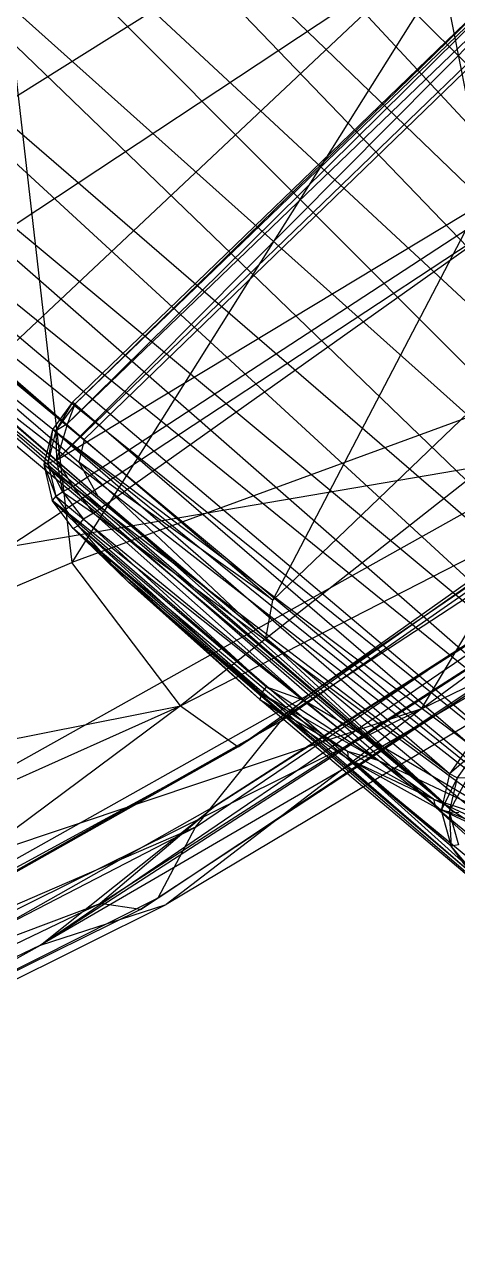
# Model space of a CAD drawing. Extents: x 11992 to 29481, y -6727 to 6811.
# Drawn here: x 17385.64 to 17401.8, y -1404.99 to -1359.79 of the extents above; entities that cross this region are included whole.
import ezdxf

# ---------------------------------------------------------------- set-up
doc = ezdxf.new("R2010")
doc.units = 0
doc.header["$MEASUREMENT"] = 0
doc.layers.get('0').update_dxf_attribs({"color": 8, "linetype": 'CONTINUOUS'})

msp = doc.modelspace()

# ---------------------------------------------------------------- linework, layer by layer
for p, q in [((17325.125, -1320.971, -2067.236), (17387.879, -1375.268, -2361.427)), ((17324.865, -1322.185, -2067.296), (17388.392, -1377.383, -2363.559)), ((17324.865, -1322.185, -2067.296), (17387.684, -1376.113, -2361.537)), ((17324.865, -1322.185, -2067.296), (17387.879, -1375.268, -2361.427)), ((17325.883, -1323.745, -2067.207), (17388.392, -1377.383, -2363.559)), ((17401.615, -1389.121, -2396.51), (17325.883, -1323.745, -2067.207)), ((17422.621, -1385.548, -2361.807), (17373.737, -1332.871, -2066.641)), ((17423.863, -1383.025, -2362.055), (17373.737, -1332.871, -2066.641)), ((17338.945, -1336.657, -2067.023), (17401.615, -1389.121, -2396.51)), ((17420.961, -1387.665, -2361.962), (17371.945, -1336.659, -2066.99)), ((17422.621, -1385.548, -2361.807), (17371.945, -1336.659, -2066.99)), ((17418.782, -1389.246, -2361.875), (17369.346, -1339.678, -2066.632)), ((17420.961, -1387.665, -2361.962), (17369.346, -1339.678, -2066.632)), ((17418.782, -1389.246, -2361.875), (17366.232, -1342.183, -2066.634)), ((17416.183, -1390.359, -2361.846), (17366.232, -1342.183, -2066.634)), ((17410.399, -1394.033, -2396.503), (17346.858, -1342.718, -2067.093)), ((17410.399, -1394.033, -2396.503), (17350.758, -1344.438, -2067.072)), ((17406.699, -1389.452, -2358.668), (17350.758, -1344.438, -2067.072)), ((17413.311, -1390.711, -2361.081), (17362.671, -1344.123, -2067.007)), ((17416.183, -1390.359, -2361.846), (17362.671, -1344.123, -2067.007)), ((17406.699, -1389.452, -2358.668), (17354.543, -1345.284, -2066.667)), ((17410.14, -1390.311, -2359.422), (17354.543, -1345.284, -2066.667)), ((17410.14, -1390.311, -2359.422), (17358.57, -1345.144, -2066.653)), ((17413.311, -1390.711, -2361.081), (17358.57, -1345.144, -2066.653)), ((17406.895, -1348.839, -1984.636), (17387.419, -1379.861, -1990.861)), ((17384.129, -1351.212, -1980.987), (17387.419, -1379.861, -1990.861)), ((17386.849, -1376.043, -2361.887), (17408.068, -1354.66, -2361.97)), ((17386.849, -1376.043, -2361.887), (17408.902, -1354.742, -2361.872)), ((17387.256, -1374.671, -2361.984), (17408.068, -1354.66, -2361.97)), ((17407.257, -1354.912, -2362.171), (17387.256, -1374.671, -2361.984)), ((17387.438, -1373.884, -2362.531), (17407.189, -1354.808, -2362.553)), ((17387.533, -1373.955, -2362.171), (17407.189, -1354.808, -2362.553)), ((17387.533, -1373.955, -2362.171), (17407.257, -1354.912, -2362.171)), ((17387.879, -1375.268, -2361.427), (17408.356, -1355.47, -2361.504)), ((17394.908, -1381.258, -2396.51), (17408.356, -1355.47, -2361.504)), ((17395.532, -1356.085, -2065.05), (17378.715, -1366.64, -2065.643)), ((17371.671, -1376.26, -2064.391), (17401.013, -1356.861, -2063.212)), ((17401.013, -1356.861, -2063.212), (17383.775, -1373.073, -2061.691)), ((17401.013, -1356.861, -2063.212), (17403.086, -1367.389, -2054.255)), ((17386.849, -1376.043, -2361.887), (17414.603, -1359.287, -2361.548)), ((17387.46, -1377.02, -2361.703), (17414.603, -1359.287, -2361.548)), ((17388.226, -1378.016, -2361.59), (17414.603, -1359.287, -2361.548)), ((17394.908, -1381.258, -2396.51), (17414.828, -1362.14, -2396.507)), ((17410.399, -1394.033, -2396.503), (17375.46, -1366.764, -2238.235)), ((17405.369, -1391.569, -2396.509), (17375.46, -1366.764, -2238.235)), ((17401.615, -1389.121, -2396.51), (17375.46, -1366.764, -2238.235)), ((17385.038, -1379.288, -2055.002), (17403.086, -1367.389, -2054.255)), ((17400.445, -1385.309, -2027.745), (17425.182, -1367.225, -2028.787)), ((17396.238, -1384.785, -1999.338), (17416.868, -1370.16, -1999.528)), ((17407.745, -1372.395, -1993.49), (17387.419, -1379.861, -1990.861)), ((17407.745, -1372.395, -1993.49), (17391.464, -1385.203, -1994.75)), ((17395.192, -1385.783, -1998.416), (17414.325, -1372.457, -1998.415)), ((17396.238, -1384.785, -1999.338), (17414.325, -1372.457, -1998.415)), ((17387.438, -1373.884, -2362.531), (17386.699, -1374.9, -2362.532)), ((17387.438, -1373.884, -2362.531), (17386.822, -1374.939, -2362.159)), ((17402.256, -1386.649, -2436.747), (17387.438, -1373.884, -2362.531)), ((17387.533, -1373.955, -2362.171), (17387.438, -1373.884, -2362.531)), ((17392.024, -1389.715, -1998.599), (17415.845, -1373.604, -1998.453)), ((17386.25, -1394.115, -2003.495), (17416.757, -1374.387, -2003.244)), ((17387.533, -1373.955, -2362.171), (17386.822, -1374.939, -2362.159)), ((17387.533, -1373.955, -2362.171), (17387.256, -1374.671, -2361.984)), ((17418.561, -1373.984, -2002.505), (17389.977, -1392.789, -2001.92)), ((17393.62, -1386.729, -1999.549), (17411.763, -1373.968, -1999.387)), ((17386.822, -1374.939, -2362.159), (17387.256, -1374.671, -2361.984)), ((17387.256, -1374.671, -2361.984), (17386.849, -1376.043, -2361.887)), ((17390.641, -1392.358, -1999.89), (17417.513, -1374.462, -1999.708)), ((17391.464, -1385.203, -1994.75), (17412.278, -1374.51, -1998.598)), ((17393.62, -1386.729, -1999.549), (17412.278, -1374.51, -1998.598)), ((17386.699, -1374.9, -2362.532), (17386.372, -1376.208, -2362.462)), ((17386.699, -1374.9, -2362.532), (17386.522, -1376.152, -2362.087)), ((17386.822, -1374.939, -2362.159), (17386.522, -1376.152, -2362.087)), ((17402.256, -1386.649, -2436.747), (17386.699, -1374.9, -2362.532)), ((17386.822, -1374.939, -2362.159), (17386.699, -1374.9, -2362.532)), ((17401.491, -1387.729, -2436.743), (17386.699, -1374.9, -2362.532)), ((17386.822, -1374.939, -2362.159), (17386.849, -1376.043, -2361.887)), ((17387.879, -1375.268, -2361.427), (17387.684, -1376.113, -2361.537)), ((17387.879, -1375.268, -2361.427), (17394.908, -1381.258, -2396.51)), ((17406.216, -1375.673, -2041.474), (17371.905, -1394.872, -2041.038)), ((17406.216, -1375.673, -2041.474), (17385.038, -1379.288, -2055.002)), ((17418.216, -1375.517, -2007.716), (17386.25, -1394.115, -2003.495)), ((17386.25, -1394.115, -2003.495), (17413.341, -1375.666, -2003.72)), ((17388.474, -1392.56, -2003.508), (17415.238, -1375.401, -2003.715)), ((17413.341, -1375.666, -2003.72), (17392.746, -1388.943, -2003.326)), ((17400.445, -1385.309, -2027.745), (17406.216, -1375.673, -2041.474)), ((17386.522, -1376.152, -2362.087), (17386.372, -1376.208, -2362.462)), ((17386.522, -1376.152, -2362.087), (17386.849, -1376.043, -2361.887)), ((17386.522, -1376.152, -2362.087), (17386.816, -1377.388, -2361.954)), ((17386.522, -1376.152, -2362.087), (17387.068, -1377.221, -2361.768)), ((17386.849, -1376.043, -2361.887), (17387.46, -1377.02, -2361.703)), ((17386.849, -1376.043, -2361.887), (17387.068, -1377.221, -2361.768)), ((17387.684, -1376.113, -2361.537), (17388.392, -1377.383, -2363.559)), ((17394.645, -1382.69, -2396.512), (17387.684, -1376.113, -2361.537)), ((17394.908, -1381.258, -2396.51), (17387.684, -1376.113, -2361.537)), ((17401.183, -1389.093, -2436.653), (17386.372, -1376.208, -2362.462)), ((17386.372, -1376.208, -2362.462), (17386.686, -1377.542, -2362.333)), ((17386.372, -1376.208, -2362.462), (17386.816, -1377.388, -2361.954)), ((17401.491, -1387.729, -2436.743), (17386.372, -1376.208, -2362.462)), ((17387.46, -1377.02, -2361.703), (17387.068, -1377.221, -2361.768)), ((17387.46, -1377.02, -2361.703), (17388.226, -1378.016, -2361.59)), ((17386.816, -1377.388, -2361.954), (17386.686, -1377.542, -2362.333)), ((17401.183, -1389.093, -2436.653), (17386.686, -1377.542, -2362.333)), ((17387.651, -1378.483, -2361.833), (17386.686, -1377.542, -2362.333)), ((17387.464, -1378.583, -2362.236), (17386.686, -1377.542, -2362.333)), ((17401.554, -1390.423, -2436.501), (17386.686, -1377.542, -2362.333)), ((17386.816, -1377.388, -2361.954), (17387.068, -1377.221, -2361.768)), ((17387.651, -1378.483, -2361.833), (17386.816, -1377.388, -2361.954)), ((17386.816, -1377.388, -2361.954), (17387.854, -1378.244, -2361.649)), ((17387.068, -1377.221, -2361.768), (17388.226, -1378.016, -2361.59)), ((17387.068, -1377.221, -2361.768), (17387.854, -1378.244, -2361.649)), ((17401.615, -1389.121, -2396.51), (17388.392, -1377.383, -2363.559)), ((17394.645, -1382.69, -2396.512), (17388.392, -1377.383, -2363.559)), ((17387.651, -1378.483, -2361.833), (17387.854, -1378.244, -2361.649)), ((17388.226, -1378.016, -2361.59), (17387.854, -1378.244, -2361.649)), ((17387.854, -1378.244, -2361.649), (17396.085, -1384.998, -2361.53)), ((17387.854, -1378.244, -2361.649), (17394.678, -1384.487, -2361.608)), ((17388.226, -1378.016, -2361.59), (17404.081, -1389.721, -2361.484)), ((17388.226, -1378.016, -2361.59), (17396.085, -1384.998, -2361.53)), ((17415.032, -1378.226, -2018.208), (17390.938, -1392.608, -2017.483)), ((17400.445, -1385.309, -2027.745), (17415.032, -1378.226, -2018.208)), ((17387.651, -1378.483, -2361.833), (17387.464, -1378.583, -2362.236)), ((17387.464, -1378.583, -2362.236), (17389.528, -1380.591, -2362.625)), ((17401.554, -1390.423, -2436.501), (17387.464, -1378.583, -2362.236)), ((17387.464, -1378.583, -2362.236), (17388.871, -1379.897, -2362.133)), ((17402.279, -1391.408, -2436.034), (17387.464, -1378.583, -2362.236)), ((17387.651, -1378.483, -2361.833), (17388.871, -1379.897, -2362.133)), ((17387.651, -1378.483, -2361.833), (17394.487, -1384.74, -2361.796)), ((17387.651, -1378.483, -2361.833), (17394.678, -1384.487, -2361.608)), ((17359.898, -1391.436, -1990.986), (17387.419, -1379.861, -1990.861)), ((17391.464, -1385.203, -1994.75), (17387.419, -1379.861, -1990.861)), ((17389.528, -1380.591, -2362.625), (17388.871, -1379.897, -2362.133)), ((17388.871, -1379.897, -2362.133), (17394.487, -1384.74, -2361.796)), ((17388.871, -1379.897, -2362.133), (17394.418, -1384.964, -2362.178)), ((17389.528, -1380.591, -2362.625), (17394.418, -1384.964, -2362.178)), ((17402.279, -1391.408, -2436.034), (17389.528, -1380.591, -2362.625)), ((17408.445, -1396.849, -2435.902), (17389.528, -1380.591, -2362.625)), ((17392.747, -1388.943, -2003.326), (17405.401, -1380.842, -2003.413)), ((17394.645, -1382.69, -2396.512), (17394.908, -1381.258, -2396.51)), ((17401.615, -1389.121, -2396.51), (17394.645, -1382.69, -2396.512)), ((17396.238, -1384.785, -1999.338), (17375.696, -1396.332, -1999.617)), ((17394.487, -1384.74, -2361.796), (17394.418, -1384.964, -2362.178)), ((17394.487, -1384.74, -2361.796), (17394.678, -1384.487, -2361.608)), ((17394.487, -1384.74, -2361.796), (17397.696, -1386.885, -2361.753)), ((17394.487, -1384.74, -2361.796), (17398.825, -1387.219, -2361.559)), ((17394.678, -1384.487, -2361.608), (17396.085, -1384.998, -2361.53)), ((17394.678, -1384.487, -2361.608), (17398.825, -1387.219, -2361.559)), ((17396.238, -1384.785, -1999.338), (17395.192, -1385.783, -1998.416)), ((17358.362, -1400.009, -1994.933), (17391.464, -1385.203, -1994.75)), ((17359.898, -1391.436, -1990.986), (17391.464, -1385.203, -1994.75)), ((17391.464, -1385.203, -1994.75), (17376.392, -1396.419, -1998.745)), ((17391.464, -1385.203, -1994.75), (17393.62, -1386.729, -1999.549)), ((17394.418, -1384.964, -2362.178), (17397.711, -1387.167, -2362.14)), ((17394.418, -1384.964, -2362.178), (17397.696, -1386.885, -2361.753)), ((17408.445, -1396.849, -2435.902), (17394.418, -1384.964, -2362.178)), ((17396.085, -1384.998, -2361.53), (17404.081, -1389.721, -2361.484)), ((17396.085, -1384.998, -2361.53), (17398.825, -1387.219, -2361.559)), ((17363.568, -1403.565, -2026.667), (17400.445, -1385.309, -2027.745)), ((17400.445, -1385.309, -2027.745), (17371.905, -1394.872, -2041.038)), ((17400.445, -1385.309, -2027.745), (17390.938, -1392.608, -2017.483)), ((17395.192, -1385.783, -1998.416), (17375.612, -1396.817, -1998.7)), ((17392.024, -1389.715, -1998.599), (17395.192, -1385.783, -1998.416)), ((17393.62, -1386.729, -1999.549), (17376.392, -1396.419, -1998.745)), ((17393.62, -1386.729, -1999.549), (17376.44, -1396.066, -1999.651)), ((17397.696, -1386.885, -2361.753), (17397.711, -1387.167, -2362.14)), ((17397.696, -1386.885, -2361.753), (17400.9, -1388.678, -2361.732)), ((17397.696, -1386.885, -2361.753), (17398.825, -1387.219, -2361.559)), ((17402.256, -1386.649, -2436.747), (17401.491, -1387.729, -2436.743)), ((17402.498, -1386.87, -2437.132), (17401.491, -1387.729, -2436.743)), ((17402.498, -1386.87, -2437.132), (17401.774, -1387.879, -2437.117)), ((17397.711, -1387.167, -2362.14), (17400.969, -1388.98, -2362.117)), ((17397.711, -1387.167, -2362.14), (17400.9, -1388.678, -2361.732)), ((17411.641, -1398.688, -2436.284), (17397.711, -1387.167, -2362.14)), ((17408.445, -1396.849, -2435.902), (17397.711, -1387.167, -2362.14)), ((17400.9, -1388.678, -2361.732), (17398.825, -1387.219, -2361.559)), ((17398.825, -1387.219, -2361.559), (17404.081, -1389.721, -2361.484)), ((17401.491, -1387.729, -2436.743), (17401.183, -1389.093, -2436.653)), ((17401.774, -1387.879, -2437.117), (17401.183, -1389.093, -2436.653)), ((17401.485, -1389.147, -2437.029), (17402.171, -1387.869, -2437.304)), ((17401.774, -1387.879, -2437.117), (17401.485, -1389.147, -2437.029)), ((17401.774, -1387.879, -2437.117), (17401.491, -1387.729, -2436.743)), ((17401.774, -1387.879, -2437.117), (17402.171, -1387.869, -2437.304)), ((17400.9, -1388.678, -2361.732), (17400.969, -1388.98, -2362.117)), ((17400.9, -1388.678, -2361.732), (17404.105, -1390.182, -2361.703)), ((17400.9, -1388.678, -2361.732), (17404.081, -1389.721, -2361.484)), ((17392.746, -1388.943, -2003.326), (17382.07, -1394.981, -2003.305)), ((17392.747, -1388.943, -2003.326), (17382.07, -1394.981, -2003.305)), ((17386.25, -1394.115, -2003.495), (17392.746, -1388.943, -2003.326)), ((17392.747, -1388.943, -2003.326), (17388.474, -1392.56, -2003.508)), ((17411.641, -1398.688, -2436.284), (17400.969, -1388.98, -2362.117)), ((17400.969, -1388.98, -2362.117), (17404.105, -1390.446, -2362.088)), ((17400.969, -1388.98, -2362.117), (17404.105, -1390.182, -2361.703)), ((17414.617, -1400.083, -2436.267), (17400.969, -1388.98, -2362.117)), ((17401.183, -1389.093, -2436.653), (17401.554, -1390.423, -2436.501)), ((17401.485, -1389.147, -2437.029), (17401.183, -1389.093, -2436.653)), ((17401.485, -1389.147, -2437.029), (17401.554, -1390.423, -2436.501)), ((17401.485, -1389.147, -2437.029), (17401.826, -1390.38, -2436.882)), ((17401.485, -1389.147, -2437.029), (17401.844, -1389.171, -2437.207)), ((17405.369, -1391.569, -2396.509), (17401.615, -1389.121, -2396.51)), ((17365.881, -1403.242, -1998.849), (17392.024, -1389.715, -1998.599)), ((17392.024, -1389.715, -1998.599), (17375.612, -1396.817, -1998.7)), ((17390.641, -1392.358, -1999.89), (17392.024, -1389.715, -1998.599)), ((17401.826, -1390.38, -2436.882), (17401.554, -1390.423, -2436.501)), ((17402.279, -1391.408, -2436.034), (17401.554, -1390.423, -2436.501)), ((17402.493, -1391.537, -2436.455), (17401.554, -1390.423, -2436.501)), ((17365.731, -1404.88, -1999.94), (17390.641, -1392.358, -1999.89)), ((17389.977, -1392.789, -2001.92), (17390.641, -1392.358, -1999.89)), ((17388.474, -1392.56, -2003.508), (17363.463, -1404.629, -2003.413)), ((17389.977, -1392.789, -2001.92), (17365.294, -1404.987, -2001.854)), ((17372.205, -1401.907, -2013.745), (17390.938, -1392.608, -2017.483)), ((17382.07, -1394.981, -2003.305), (17388.474, -1392.56, -2003.508)), ((17386.25, -1394.115, -2003.495), (17390.938, -1392.608, -2017.483)), ((17389.977, -1392.789, -2001.92), (17388.474, -1392.56, -2003.508)), ((17372.205, -1401.907, -2013.745), (17386.25, -1394.115, -2003.495)), ((17386.25, -1394.115, -2003.495), (17374.452, -1399.824, -2003.493))]:
    msp.add_line(p, q)

doc.saveas('drawing.dxf')
